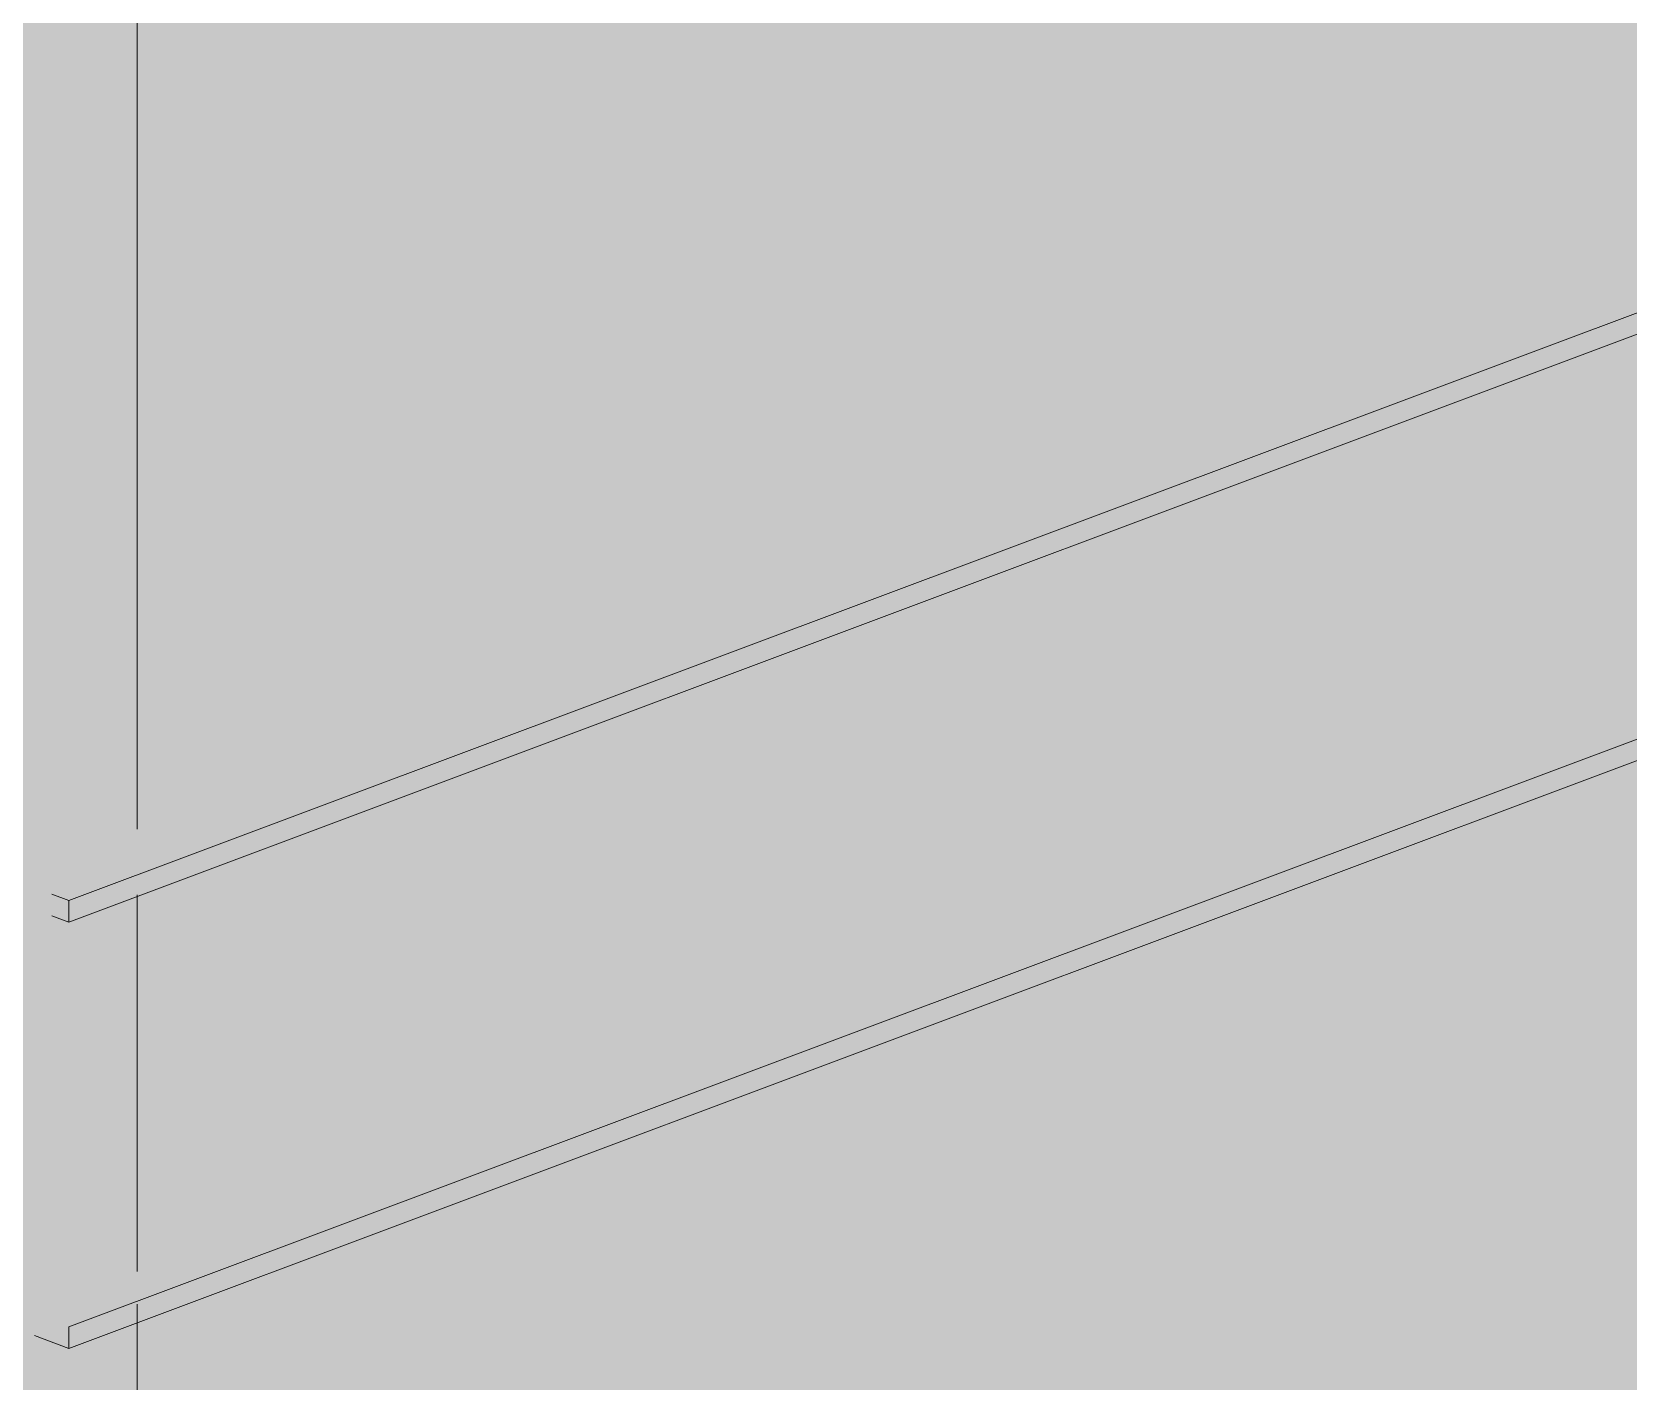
# Paper-space layout '03 3D Building and Roof' of a CAD drawing. Header units: millimetres. Extents: x 5 to 415, y 5 to 292.
# Drawn here: x 95.91 to 102.4, y 52.09 to 57.57 of the extents above; entities that cross this region are included whole.
import ezdxf

# ---------------------------------------------------------------- set-up
doc = ezdxf.new("R2010")
doc.units = ezdxf.units.MM
doc.layers.add('EXISTING', color=7, linetype='Continuous')
doc.layers.add('IMAGES', color=7, linetype='Continuous')

# ---------------------------------------------------------------- blocks, each defined once
blk = doc.blocks.new('SHEET_03')
at = {"layer": 'EXISTING', "color": 250, "lineweight": 9}
for p, q in [((96.0607, 54.0393), (211.6034, 97.3224)), ((96.0607, 53.9519), (211.6034, 97.235)), ((96.0607, 52.3058), (211.6034, 95.5888)), ((96.0607, 52.2184), (211.6034, 95.5014)), ((96.3385, 54.3293), (96.3385, 59.4554)), ((96.0607, 54.0393), (95.9913, 54.0653)), ((96.0607, 53.9519), (96.0607, 54.0393)), ((96.3385, 52.5318), (96.3385, 54.063)), ((95.9913, 53.9779), (96.0607, 53.9519)), ((96.3385, 34.6903), (96.3385, 52.3986)), ((96.0607, 52.2184), (96.0607, 52.3058)), ((95.9219, 52.2704), (96.0607, 52.2184))]:
    blk.add_line(p, q, dxfattribs=at)
at = {"layer": 'IMAGES', "color": 7}
for points in [[(96.5233, 55.2571), (96.6946, 55.2571), (96.5233, 59.2), (96.6946, 59.2)], [(96.1805, 55.0857), (96.5233, 55.0857), (96.1805, 59.0286), (96.5233, 59.0286)], [(95.8378, 54.2286), (96.0092, 54.2286), (95.8378, 58.8571), (96.0092, 58.8571)], [(96.0092, 54.2286), (96.1805, 54.2286), (96.0092, 58.8571), (96.1805, 58.8571)], [(96.6946, 57.4857), (102.521, 57.4857), (96.6946, 57.6571), (102.521, 57.6571)], [(96.6946, 57.3143), (102.1782, 57.3143), (96.6946, 57.4857), (102.1782, 57.4857)], [(102.1782, 57.3143), (102.3496, 57.3143), (102.1782, 57.4857), (102.3496, 57.4857)], [(102.3496, 57.3143), (102.521, 57.3143), (102.3496, 57.4857), (102.521, 57.4857)], [(96.6946, 57.1429), (101.6641, 57.1429), (96.6946, 57.3143), (101.6641, 57.3143)], [(101.6641, 57.1429), (101.8355, 57.1429), (101.6641, 57.3143), (101.8355, 57.3143)], [(101.8355, 57.1429), (102.0069, 57.1429), (101.8355, 57.3143), (102.0069, 57.3143)], [(102.0069, 57.1429), (102.1782, 57.1429), (102.0069, 57.3143), (102.1782, 57.3143)], [(102.1782, 57.1429), (102.3496, 57.1429), (102.1782, 57.3143), (102.3496, 57.3143)], [(102.3496, 57.1429), (102.521, 57.1429), (102.3496, 57.3143), (102.521, 57.3143)], [(96.6946, 56.8), (100.9787, 56.8), (96.6946, 57.1429), (100.9787, 57.1429)], [(100.9787, 56.9714), (101.1501, 56.9714), (100.9787, 57.1429), (101.1501, 57.1429)], [(101.1501, 56.9714), (101.3214, 56.9714), (101.1501, 57.1429), (101.3214, 57.1429)], [(101.3214, 56.9714), (101.6641, 56.9714), (101.3214, 57.1429), (101.6641, 57.1429)], [(101.6641, 56.9714), (101.8355, 56.9714), (101.6641, 57.1429), (101.8355, 57.1429)], [(101.8355, 56.9714), (102.0069, 56.9714), (101.8355, 57.1429), (102.0069, 57.1429)], [(102.0069, 56.9714), (102.1782, 56.9714), (102.0069, 57.1429), (102.1782, 57.1429)], [(102.1782, 56.9714), (102.3496, 56.9714), (102.1782, 57.1429), (102.3496, 57.1429)], [(102.3496, 56.9714), (103.3778, 56.9714), (102.3496, 57.1429), (103.3778, 57.1429)], [(100.9787, 56.6286), (101.1501, 56.6286), (100.9787, 56.9714), (101.1501, 56.9714)], [(101.1501, 56.8), (101.3214, 56.8), (101.1501, 56.9714), (101.3214, 56.9714)], [(101.3214, 56.8), (101.6641, 56.8), (101.3214, 56.9714), (101.6641, 56.9714)], [(101.6641, 56.8), (101.8355, 56.8), (101.6641, 56.9714), (101.8355, 56.9714)], [(101.8355, 56.8), (102.1782, 56.8), (101.8355, 56.9714), (102.1782, 56.9714)], [(102.1782, 56.8), (102.3496, 56.8), (102.1782, 56.9714), (102.3496, 56.9714)], [(102.3496, 56.8), (103.035, 56.8), (102.3496, 56.9714), (103.035, 56.9714)], [(96.6946, 56.6286), (100.2932, 56.6286), (96.6946, 56.8), (100.2932, 56.8)], [(100.2932, 56.6286), (100.8073, 56.6286), (100.2932, 56.8), (100.8073, 56.8)], [(100.8073, 56.6286), (100.9787, 56.6286), (100.8073, 56.8), (100.9787, 56.8)], [(101.1501, 56.6286), (101.3214, 56.6286), (101.1501, 56.8), (101.3214, 56.8)], [(101.3214, 56.6286), (101.4928, 56.6286), (101.3214, 56.8), (101.4928, 56.8)], [(101.4928, 56.6286), (101.6641, 56.6286), (101.4928, 56.8), (101.6641, 56.8)], [(101.6641, 56.6286), (101.8355, 56.6286), (101.6641, 56.8), (101.8355, 56.8)], [(101.8355, 56.6286), (102.3496, 56.6286), (101.8355, 56.8), (102.3496, 56.8)], [(102.3496, 56.6286), (103.035, 56.6286), (102.3496, 56.8), (103.035, 56.8)], [(96.6946, 56.4571), (99.9505, 56.4571), (96.6946, 56.6286), (99.9505, 56.6286)], [(99.9505, 56.4571), (100.1219, 56.4571), (99.9505, 56.6286), (100.1219, 56.6286)], [(100.1219, 56.4571), (100.2932, 56.4571), (100.1219, 56.6286), (100.2932, 56.6286)], [(100.2932, 56.4571), (100.4646, 56.4571), (100.2932, 56.6286), (100.4646, 56.6286)], [(100.4646, 56.4571), (100.636, 56.4571), (100.4646, 56.6286), (100.636, 56.6286)], [(100.636, 56.4571), (100.8073, 56.4571), (100.636, 56.6286), (100.8073, 56.6286)], [(100.8073, 56.4571), (100.9787, 56.4571), (100.8073, 56.6286), (100.9787, 56.6286)], [(100.9787, 56.4571), (101.1501, 56.4571), (100.9787, 56.6286), (101.1501, 56.6286)], [(101.1501, 56.4571), (102.1782, 56.4571), (101.1501, 56.6286), (102.1782, 56.6286)], [(102.1782, 56.4571), (102.3496, 56.4571), (102.1782, 56.6286), (102.3496, 56.6286)], [(102.3496, 56.4571), (102.521, 56.4571), (102.3496, 56.6286), (102.521, 56.6286)], [(96.6946, 56.2857), (99.4364, 56.2857), (96.6946, 56.4571), (99.4364, 56.4571)], [(99.4364, 56.2857), (99.6078, 56.2857), (99.4364, 56.4571), (99.6078, 56.4571)], [(99.6078, 56.2857), (99.7792, 56.2857), (99.6078, 56.4571), (99.7792, 56.4571)], [(99.7792, 56.2857), (99.9505, 56.2857), (99.7792, 56.4571), (99.9505, 56.4571)], [(99.9505, 56.2857), (100.2932, 56.2857), (99.9505, 56.4571), (100.2932, 56.4571)], [(100.2932, 56.2857), (101.6641, 56.2857), (100.2932, 56.4571), (101.6641, 56.4571)], [(101.6641, 56.2857), (101.8355, 56.2857), (101.6641, 56.4571), (101.8355, 56.4571)], [(101.8355, 56.2857), (102.1782, 56.2857), (101.8355, 56.4571), (102.1782, 56.4571)], [(102.1782, 56.2857), (102.3496, 56.2857), (102.1782, 56.4571), (102.3496, 56.4571)], [(102.3496, 56.2857), (102.521, 56.2857), (102.3496, 56.4571), (102.521, 56.4571)], [(96.6946, 56.1143), (98.9223, 56.1143), (96.6946, 56.2857), (98.9223, 56.2857)], [(98.9223, 56.1143), (99.0937, 56.1143), (98.9223, 56.2857), (99.0937, 56.2857)], [(99.0937, 56.1143), (99.2651, 56.1143), (99.0937, 56.2857), (99.2651, 56.2857)], [(99.2651, 56.1143), (99.4364, 56.1143), (99.2651, 56.2857), (99.4364, 56.2857)], [(99.4364, 56.1143), (99.6078, 56.1143), (99.4364, 56.2857), (99.6078, 56.2857)], [(99.6078, 56.1143), (99.7792, 56.1143), (99.6078, 56.2857), (99.7792, 56.2857)], [(99.7792, 56.1143), (99.9505, 56.1143), (99.7792, 56.2857), (99.9505, 56.2857)], [(99.9505, 56.1143), (101.1501, 56.1143), (99.9505, 56.2857), (101.1501, 56.2857)], [(101.1501, 56.1143), (101.3214, 56.1143), (101.1501, 56.2857), (101.3214, 56.2857)], [(101.3214, 56.1143), (101.4928, 56.1143), (101.3214, 56.2857), (101.4928, 56.2857)], [(101.4928, 56.1143), (101.6641, 56.1143), (101.4928, 56.2857), (101.6641, 56.2857)], [(101.6641, 56.1143), (101.8355, 56.1143), (101.6641, 56.2857), (101.8355, 56.2857)], [(101.8355, 55.9429), (102.0069, 55.9429), (101.8355, 56.2857), (102.0069, 56.2857)], [(102.0069, 56.1143), (102.521, 56.1143), (102.0069, 56.2857), (102.521, 56.2857)], [(96.6946, 55.9429), (98.4082, 55.9429), (96.6946, 56.1143), (98.4082, 56.1143)], [(98.4082, 55.9429), (98.5796, 55.9429), (98.4082, 56.1143), (98.5796, 56.1143)], [(98.5796, 55.9429), (98.9223, 55.9429), (98.5796, 56.1143), (98.9223, 56.1143)], [(98.9223, 55.9429), (99.0937, 55.9429), (98.9223, 56.1143), (99.0937, 56.1143)], [(99.0937, 55.9429), (99.2651, 55.9429), (99.0937, 56.1143), (99.2651, 56.1143)], [(99.2651, 55.9429), (99.4364, 55.9429), (99.2651, 56.1143), (99.4364, 56.1143)], [(99.4364, 55.9429), (99.7792, 55.9429), (99.4364, 56.1143), (99.7792, 56.1143)], [(99.7792, 55.9429), (100.636, 55.9429), (99.7792, 56.1143), (100.636, 56.1143)], [(100.636, 55.9429), (100.8073, 55.9429), (100.636, 56.1143), (100.8073, 56.1143)], [(100.8073, 55.9429), (100.9787, 55.9429), (100.8073, 56.1143), (100.9787, 56.1143)], [(100.9787, 55.9429), (101.1501, 55.9429), (100.9787, 56.1143), (101.1501, 56.1143)], [(101.1501, 55.9429), (101.3214, 55.9429), (101.1501, 56.1143), (101.3214, 56.1143)], [(101.3214, 55.9429), (101.6641, 55.9429), (101.3214, 56.1143), (101.6641, 56.1143)], [(101.6641, 55.9429), (101.8355, 55.9429), (101.6641, 56.1143), (101.8355, 56.1143)], [(102.0069, 55.9429), (102.1782, 55.9429), (102.0069, 56.1143), (102.1782, 56.1143)], [(102.1782, 55.9429), (102.3496, 55.9429), (102.1782, 56.1143), (102.3496, 56.1143)], [(102.3496, 55.9429), (102.6923, 55.9429), (102.3496, 56.1143), (102.6923, 56.1143)], [(96.6946, 55.7714), (97.8942, 55.7714), (96.6946, 55.9429), (97.8942, 55.9429)], [(97.8942, 55.7714), (98.0655, 55.7714), (97.8942, 55.9429), (98.0655, 55.9429)], [(98.0655, 55.7714), (98.2369, 55.7714), (98.0655, 55.9429), (98.2369, 55.9429)], [(98.2369, 55.7714), (98.4082, 55.7714), (98.2369, 55.9429), (98.4082, 55.9429)], [(98.4082, 55.7714), (98.5796, 55.7714), (98.4082, 55.9429), (98.5796, 55.9429)], [(98.5796, 55.7714), (98.751, 55.7714), (98.5796, 55.9429), (98.751, 55.9429)], [(98.751, 55.7714), (100.1219, 55.7714), (98.751, 55.9429), (100.1219, 55.9429)], [(100.1219, 55.7714), (100.2932, 55.7714), (100.1219, 55.9429), (100.2932, 55.9429)], [(100.2932, 55.7714), (100.4646, 55.7714), (100.2932, 55.9429), (100.4646, 55.9429)], [(100.4646, 55.7714), (100.636, 55.7714), (100.4646, 55.9429), (100.636, 55.9429)], [(100.636, 55.7714), (100.8073, 55.7714), (100.636, 55.9429), (100.8073, 55.9429)], [(100.8073, 55.7714), (100.9787, 55.7714), (100.8073, 55.9429), (100.9787, 55.9429)], [(100.9787, 55.6), (101.1501, 55.6), (100.9787, 55.9429), (101.1501, 55.9429)], [(101.1501, 55.7714), (101.3214, 55.7714), (101.1501, 55.9429), (101.3214, 55.9429)], [(101.3214, 55.7714), (101.4928, 55.7714), (101.3214, 55.9429), (101.4928, 55.9429)], [(101.4928, 55.7714), (101.6641, 55.7714), (101.4928, 55.9429), (101.6641, 55.9429)], [(101.6641, 55.7714), (101.8355, 55.7714), (101.6641, 55.9429), (101.8355, 55.9429)], [(101.8355, 55.7714), (102.1782, 55.7714), (101.8355, 55.9429), (102.1782, 55.9429)], [(102.1782, 55.7714), (103.7205, 55.7714), (102.1782, 55.9429), (103.7205, 55.9429)], [(96.6946, 55.6), (97.5514, 55.6), (96.6946, 55.7714), (97.5514, 55.7714)], [(97.5514, 55.6), (97.7228, 55.6), (97.5514, 55.7714), (97.7228, 55.7714)], [(97.7228, 55.6), (97.8942, 55.6), (97.7228, 55.7714), (97.8942, 55.7714)], [(97.8942, 55.6), (98.0655, 55.6), (97.8942, 55.7714), (98.0655, 55.7714)], [(98.0655, 55.6), (98.2369, 55.6), (98.0655, 55.7714), (98.2369, 55.7714)], [(98.2369, 55.6), (98.4082, 55.6), (98.2369, 55.7714), (98.4082, 55.7714)], [(98.4082, 55.6), (98.751, 55.6), (98.4082, 55.7714), (98.751, 55.7714)], [(98.751, 55.6), (98.9223, 55.6), (98.751, 55.7714), (98.9223, 55.7714)], [(98.9223, 55.6), (99.7792, 55.6), (98.9223, 55.7714), (99.7792, 55.7714)], [(99.7792, 55.6), (99.9505, 55.6), (99.7792, 55.7714), (99.9505, 55.7714)], [(99.9505, 55.6), (100.1219, 55.6), (99.9505, 55.7714), (100.1219, 55.7714)], [(100.1219, 55.6), (100.2932, 55.6), (100.1219, 55.7714), (100.2932, 55.7714)], [(100.2932, 55.6), (100.4646, 55.6), (100.2932, 55.7714), (100.4646, 55.7714)], [(100.4646, 55.4286), (100.636, 55.4286), (100.4646, 55.7714), (100.636, 55.7714)], [(100.636, 55.6), (100.9787, 55.6), (100.636, 55.7714), (100.9787, 55.7714)], [(101.1501, 55.6), (101.3214, 55.6), (101.1501, 55.7714), (101.3214, 55.7714)], [(101.3214, 55.6), (101.6641, 55.6), (101.3214, 55.7714), (101.6641, 55.7714)], [(101.6641, 55.6), (103.5491, 55.6), (101.6641, 55.7714), (103.5491, 55.7714)], [(96.6946, 55.4286), (97.0373, 55.4286), (96.6946, 55.6), (97.0373, 55.6)], [(97.0373, 55.4286), (97.5514, 55.4286), (97.0373, 55.6), (97.5514, 55.6)], [(97.5514, 55.4286), (97.7228, 55.4286), (97.5514, 55.6), (97.7228, 55.6)], [(97.7228, 55.4286), (97.8942, 55.4286), (97.7228, 55.6), (97.8942, 55.6)], [(97.8942, 55.4286), (98.0655, 55.4286), (97.8942, 55.6), (98.0655, 55.6)], [(98.0655, 55.4286), (98.2369, 55.4286), (98.0655, 55.6), (98.2369, 55.6)], [(98.2369, 55.4286), (98.5796, 55.4286), (98.2369, 55.6), (98.5796, 55.6)], [(98.5796, 55.4286), (99.2651, 55.4286), (98.5796, 55.6), (99.2651, 55.6)], [(99.2651, 55.4286), (99.4364, 55.4286), (99.2651, 55.6), (99.4364, 55.6)], [(99.4364, 55.4286), (99.6078, 55.4286), (99.4364, 55.6), (99.6078, 55.6)], [(99.6078, 55.4286), (99.7792, 55.4286), (99.6078, 55.6), (99.7792, 55.6)], [(99.7792, 55.4286), (99.9505, 55.4286), (99.7792, 55.6), (99.9505, 55.6)], [(99.9505, 55.4286), (100.1219, 55.4286), (99.9505, 55.6), (100.1219, 55.6)], [(100.1219, 55.4286), (100.2932, 55.4286), (100.1219, 55.6), (100.2932, 55.6)], [(100.2932, 55.4286), (100.4646, 55.4286), (100.2932, 55.6), (100.4646, 55.6)], [(100.636, 55.4286), (100.8073, 55.4286), (100.636, 55.6), (100.8073, 55.6)], [(100.8073, 55.4286), (101.3214, 55.4286), (100.8073, 55.6), (101.3214, 55.6)], [(101.3214, 55.4286), (102.8637, 55.4286), (101.3214, 55.6), (102.8637, 55.6)], [(96.6946, 55.2571), (96.866, 55.2571), (96.6946, 55.4286), (96.866, 55.4286)], [(96.866, 55.2571), (97.0373, 55.2571), (96.866, 55.4286), (97.0373, 55.4286)], [(97.0373, 55.2571), (97.2087, 55.2571), (97.0373, 55.4286), (97.2087, 55.4286)], [(97.2087, 55.2571), (97.3801, 55.2571), (97.2087, 55.4286), (97.3801, 55.4286)], [(97.3801, 55.2571), (97.8942, 55.2571), (97.3801, 55.4286), (97.8942, 55.4286)], [(97.8942, 55.2571), (98.0655, 55.2571), (97.8942, 55.4286), (98.0655, 55.4286)], [(98.0655, 55.2571), (98.751, 55.2571), (98.0655, 55.4286), (98.751, 55.4286)], [(98.751, 55.2571), (99.0937, 55.2571), (98.751, 55.4286), (99.0937, 55.4286)], [(99.0937, 55.2571), (99.2651, 55.2571), (99.0937, 55.4286), (99.2651, 55.4286)], [(99.2651, 55.2571), (99.4364, 55.2571), (99.2651, 55.4286), (99.4364, 55.4286)], [(99.4364, 55.2571), (99.6078, 55.2571), (99.4364, 55.4286), (99.6078, 55.4286)], [(99.6078, 55.0857), (99.7792, 55.0857), (99.6078, 55.4286), (99.7792, 55.4286)], [(99.7792, 55.2571), (99.9505, 55.2571), (99.7792, 55.4286), (99.9505, 55.4286)], [(99.9505, 55.2571), (100.1219, 55.2571), (99.9505, 55.4286), (100.1219, 55.4286)], [(100.1219, 55.2571), (100.2932, 55.2571), (100.1219, 55.4286), (100.2932, 55.4286)], [(100.2932, 55.2571), (100.4646, 55.2571), (100.2932, 55.4286), (100.4646, 55.4286)], [(100.4646, 55.2571), (100.636, 55.2571), (100.4646, 55.4286), (100.636, 55.4286)], [(100.636, 55.2571), (100.8073, 55.2571), (100.636, 55.4286), (100.8073, 55.4286)], [(100.8073, 55.2571), (102.6923, 55.2571), (100.8073, 55.4286), (102.6923, 55.4286)], [(96.5233, 55.0857), (96.6946, 55.0857), (96.5233, 55.2571), (96.6946, 55.2571)], [(96.6946, 55.0857), (96.866, 55.0857), (96.6946, 55.2571), (96.866, 55.2571)], [(96.866, 55.0857), (97.0373, 55.0857), (96.866, 55.2571), (97.0373, 55.2571)], [(97.0373, 55.0857), (97.2087, 55.0857), (97.0373, 55.2571), (97.2087, 55.2571)], [(97.2087, 55.0857), (97.3801, 55.0857), (97.2087, 55.2571), (97.3801, 55.2571)], [(97.3801, 55.0857), (98.4082, 55.0857), (97.3801, 55.2571), (98.4082, 55.2571)], [(98.4082, 55.0857), (98.5796, 55.0857), (98.4082, 55.2571), (98.5796, 55.2571)], [(98.5796, 55.0857), (98.751, 55.0857), (98.5796, 55.2571), (98.751, 55.2571)], [(98.751, 55.0857), (98.9223, 55.0857), (98.751, 55.2571), (98.9223, 55.2571)], [(98.9223, 55.0857), (99.0937, 55.0857), (98.9223, 55.2571), (99.0937, 55.2571)], [(99.0937, 54.9143), (99.2651, 54.9143), (99.0937, 55.2571), (99.2651, 55.2571)], [(99.2651, 55.0857), (99.6078, 55.0857), (99.2651, 55.2571), (99.6078, 55.2571)], [(99.7792, 55.0857), (99.9505, 55.0857), (99.7792, 55.2571), (99.9505, 55.2571)], [(99.9505, 55.0857), (100.1219, 55.0857), (99.9505, 55.2571), (100.1219, 55.2571)], [(100.1219, 55.0857), (100.2932, 55.0857), (100.1219, 55.2571), (100.2932, 55.2571)], [(100.2932, 55.0857), (102.0069, 55.0857), (100.2932, 55.2571), (102.0069, 55.2571)], [(102.0069, 55.0857), (102.1782, 55.0857), (102.0069, 55.2571), (102.1782, 55.2571)], [(102.1782, 55.0857), (102.3496, 55.0857), (102.1782, 55.2571), (102.3496, 55.2571)], [(102.3496, 54.9143), (102.521, 54.9143), (102.3496, 55.2571), (102.521, 55.2571)], [(96.1805, 54.2286), (96.3519, 54.2286), (96.1805, 55.0857), (96.3519, 55.0857)], [(96.3519, 54.4), (96.5233, 54.4), (96.3519, 55.0857), (96.5233, 55.0857)], [(96.5233, 54.9143), (96.6946, 54.9143), (96.5233, 55.0857), (96.6946, 55.0857)], [(96.6946, 54.9143), (96.866, 54.9143), (96.6946, 55.0857), (96.866, 55.0857)], [(96.866, 54.9143), (97.2087, 54.9143), (96.866, 55.0857), (97.2087, 55.0857)], [(97.2087, 54.9143), (97.8942, 54.9143), (97.2087, 55.0857), (97.8942, 55.0857)], [(97.8942, 54.9143), (98.4082, 54.9143), (97.8942, 55.0857), (98.4082, 55.0857)], [(98.4082, 54.9143), (98.5796, 54.9143), (98.4082, 55.0857), (98.5796, 55.0857)], [(98.5796, 54.7429), (98.751, 54.7429), (98.5796, 55.0857), (98.751, 55.0857)], [(98.751, 54.9143), (99.0937, 54.9143), (98.751, 55.0857), (99.0937, 55.0857)], [(99.2651, 54.9143), (99.4364, 54.9143), (99.2651, 55.0857), (99.4364, 55.0857)], [(99.4364, 54.9143), (99.9505, 54.9143), (99.4364, 55.0857), (99.9505, 55.0857)], [(99.9505, 54.9143), (101.4928, 54.9143), (99.9505, 55.0857), (101.4928, 55.0857)], [(101.4928, 54.9143), (101.6641, 54.9143), (101.4928, 55.0857), (101.6641, 55.0857)], [(101.6641, 54.9143), (101.8355, 54.9143), (101.6641, 55.0857), (101.8355, 55.0857)], [(101.8355, 54.9143), (102.0069, 54.9143), (101.8355, 55.0857), (102.0069, 55.0857)], [(102.0069, 54.9143), (102.1782, 54.9143), (102.0069, 55.0857), (102.1782, 55.0857)], [(102.1782, 54.9143), (102.3496, 54.9143), (102.1782, 55.0857), (102.3496, 55.0857)], [(96.5233, 54.7429), (96.6946, 54.7429), (96.5233, 54.9143), (96.6946, 54.9143)], [(96.6946, 54.7429), (97.3801, 54.7429), (96.6946, 54.9143), (97.3801, 54.9143)], [(97.3801, 54.7429), (97.7228, 54.7429), (97.3801, 54.9143), (97.7228, 54.9143)], [(97.7228, 54.7429), (97.8942, 54.7429), (97.7228, 54.9143), (97.8942, 54.9143)], [(97.8942, 54.7429), (98.0655, 54.7429), (97.8942, 54.9143), (98.0655, 54.9143)], [(98.0655, 54.7429), (98.2369, 54.7429), (98.0655, 54.9143), (98.2369, 54.9143)], [(98.2369, 54.7429), (98.5796, 54.7429), (98.2369, 54.9143), (98.5796, 54.9143)], [(98.751, 54.7429), (99.0937, 54.7429), (98.751, 54.9143), (99.0937, 54.9143)], [(99.0937, 54.7429), (99.4364, 54.7429), (99.0937, 54.9143), (99.4364, 54.9143)], [(99.4364, 54.7429), (101.1501, 54.7429), (99.4364, 54.9143), (101.1501, 54.9143)], [(101.1501, 54.7429), (101.3214, 54.7429), (101.1501, 54.9143), (101.3214, 54.9143)], [(101.3214, 54.7429), (101.6641, 54.7429), (101.3214, 54.9143), (101.6641, 54.9143)], [(101.6641, 54.7429), (101.8355, 54.7429), (101.6641, 54.9143), (101.8355, 54.9143)], [(101.8355, 54.7429), (102.0069, 54.7429), (101.8355, 54.9143), (102.0069, 54.9143)], [(102.0069, 54.7429), (102.1782, 54.7429), (102.0069, 54.9143), (102.1782, 54.9143)], [(102.1782, 54.7429), (102.3496, 54.7429), (102.1782, 54.9143), (102.3496, 54.9143)], [(102.3496, 54.7429), (102.521, 54.7429), (102.3496, 54.9143), (102.521, 54.9143)], [(96.5233, 54.5714), (96.6946, 54.5714), (96.5233, 54.7429), (96.6946, 54.7429)], [(96.6946, 54.5714), (97.0373, 54.5714), (96.6946, 54.7429), (97.0373, 54.7429)], [(97.0373, 54.5714), (97.3801, 54.5714), (97.0373, 54.7429), (97.3801, 54.7429)], [(97.3801, 54.5714), (97.5514, 54.5714), (97.3801, 54.7429), (97.5514, 54.7429)], [(97.5514, 54.5714), (97.7228, 54.5714), (97.5514, 54.7429), (97.7228, 54.7429)], [(97.7228, 54.4), (97.8942, 54.4), (97.7228, 54.7429), (97.8942, 54.7429)], [(97.8942, 54.5714), (98.2369, 54.5714), (97.8942, 54.7429), (98.2369, 54.7429)], [(98.2369, 54.5714), (98.5796, 54.5714), (98.2369, 54.7429), (98.5796, 54.7429)], [(98.5796, 54.5714), (98.9223, 54.5714), (98.5796, 54.7429), (98.9223, 54.7429)], [(98.9223, 54.5714), (100.636, 54.5714), (98.9223, 54.7429), (100.636, 54.7429)], [(100.636, 54.5714), (100.9787, 54.5714), (100.636, 54.7429), (100.9787, 54.7429)], [(100.9787, 54.4), (101.1501, 54.4), (100.9787, 54.7429), (101.1501, 54.7429)], [(101.1501, 54.5714), (101.3214, 54.5714), (101.1501, 54.7429), (101.3214, 54.7429)], [(101.3214, 54.5714), (101.4928, 54.5714), (101.3214, 54.7429), (101.4928, 54.7429)], [(101.4928, 54.5714), (101.6641, 54.5714), (101.4928, 54.7429), (101.6641, 54.7429)], [(101.6641, 54.5714), (102.0069, 54.5714), (101.6641, 54.7429), (102.0069, 54.7429)], [(102.0069, 54.5714), (102.1782, 54.5714), (102.0069, 54.7429), (102.1782, 54.7429)], [(102.1782, 54.5714), (102.3496, 54.5714), (102.1782, 54.7429), (102.3496, 54.7429)], [(102.3496, 54.4), (102.521, 54.4), (102.3496, 54.7429), (102.521, 54.7429)], [(96.5233, 54.4), (96.6946, 54.4), (96.5233, 54.5714), (96.6946, 54.5714)], [(96.6946, 54.4), (96.866, 54.4), (96.6946, 54.5714), (96.866, 54.5714)], [(96.866, 54.4), (97.0373, 54.4), (96.866, 54.5714), (97.0373, 54.5714)], [(97.0373, 54.4), (97.2087, 54.4), (97.0373, 54.5714), (97.2087, 54.5714)], [(97.2087, 54.4), (97.3801, 54.4), (97.2087, 54.5714), (97.3801, 54.5714)], [(97.3801, 54.4), (97.5514, 54.4), (97.3801, 54.5714), (97.5514, 54.5714)], [(97.5514, 54.4), (97.7228, 54.4), (97.5514, 54.5714), (97.7228, 54.5714)], [(97.8942, 54.4), (98.0655, 54.4), (97.8942, 54.5714), (98.0655, 54.5714)], [(98.0655, 54.4), (98.5796, 54.4), (98.0655, 54.5714), (98.5796, 54.5714)], [(98.5796, 54.4), (100.1219, 54.4), (98.5796, 54.5714), (100.1219, 54.5714)], [(100.1219, 54.4), (100.4646, 54.4), (100.1219, 54.5714), (100.4646, 54.5714)], [(100.4646, 54.4), (100.636, 54.4), (100.4646, 54.5714), (100.636, 54.5714)], [(100.636, 54.4), (100.8073, 54.4), (100.636, 54.5714), (100.8073, 54.5714)], [(100.8073, 54.4), (100.9787, 54.4), (100.8073, 54.5714), (100.9787, 54.5714)], [(101.1501, 54.4), (101.3214, 54.4), (101.1501, 54.5714), (101.3214, 54.5714)], [(101.3214, 54.4), (101.4928, 54.4), (101.3214, 54.5714), (101.4928, 54.5714)], [(101.4928, 54.4), (101.6641, 54.4), (101.4928, 54.5714), (101.6641, 54.5714)], [(101.6641, 54.4), (101.8355, 54.4), (101.6641, 54.5714), (101.8355, 54.5714)], [(101.8355, 54.4), (102.0069, 54.4), (101.8355, 54.5714), (102.0069, 54.5714)], [(102.0069, 54.4), (102.1782, 54.4), (102.0069, 54.5714), (102.1782, 54.5714)], [(102.1782, 54.4), (102.3496, 54.4), (102.1782, 54.5714), (102.3496, 54.5714)], [(96.3519, 54.2286), (96.5233, 54.2286), (96.3519, 54.4), (96.5233, 54.4)], [(96.5233, 54.2286), (96.6946, 54.2286), (96.5233, 54.4), (96.6946, 54.4)], [(96.6946, 54.2286), (96.866, 54.2286), (96.6946, 54.4), (96.866, 54.4)], [(96.866, 54.2286), (97.3801, 54.2286), (96.866, 54.4), (97.3801, 54.4)], [(97.3801, 54.2286), (97.5514, 54.2286), (97.3801, 54.4), (97.5514, 54.4)], [(97.5514, 54.2286), (97.7228, 54.2286), (97.5514, 54.4), (97.7228, 54.4)], [(97.7228, 54.2286), (98.0655, 54.2286), (97.7228, 54.4), (98.0655, 54.4)], [(98.0655, 54.2286), (99.7792, 54.2286), (98.0655, 54.4), (99.7792, 54.4)], [(99.7792, 54.2286), (100.1219, 54.2286), (99.7792, 54.4), (100.1219, 54.4)], [(100.1219, 54.2286), (100.2932, 54.2286), (100.1219, 54.4), (100.2932, 54.4)], [(100.2932, 54.2286), (100.4646, 54.2286), (100.2932, 54.4), (100.4646, 54.4)], [(100.4646, 54.2286), (100.8073, 54.2286), (100.4646, 54.4), (100.8073, 54.4)], [(100.8073, 54.2286), (100.9787, 54.2286), (100.8073, 54.4), (100.9787, 54.4)], [(100.9787, 54.2286), (101.1501, 54.2286), (100.9787, 54.4), (101.1501, 54.4)], [(101.1501, 54.2286), (101.3214, 54.2286), (101.1501, 54.4), (101.3214, 54.4)], [(101.3214, 54.2286), (101.4928, 54.2286), (101.3214, 54.4), (101.4928, 54.4)], [(101.4928, 54.2286), (102.0069, 54.2286), (101.4928, 54.4), (102.0069, 54.4)], [(102.0069, 54.2286), (102.1782, 54.2286), (102.0069, 54.4), (102.1782, 54.4)], [(102.1782, 54.2286), (102.3496, 54.2286), (102.1782, 54.4), (102.3496, 54.4)], [(102.3496, 54.2286), (102.521, 54.2286), (102.3496, 54.4), (102.521, 54.4)], [(95.8378, 54.0571), (96.0092, 54.0571), (95.8378, 54.2286), (96.0092, 54.2286)], [(96.0092, 54.0571), (96.1805, 54.0571), (96.0092, 54.2286), (96.1805, 54.2286)], [(96.1805, 54.0571), (96.3519, 54.0571), (96.1805, 54.2286), (96.3519, 54.2286)], [(96.3519, 54.0571), (96.5233, 54.0571), (96.3519, 54.2286), (96.5233, 54.2286)], [(96.5233, 54.0571), (96.866, 54.0571), (96.5233, 54.2286), (96.866, 54.2286)], [(96.866, 54.0571), (97.0373, 54.0571), (96.866, 54.2286), (97.0373, 54.2286)], [(97.0373, 54.0571), (97.2087, 54.0571), (97.0373, 54.2286), (97.2087, 54.2286)], [(97.2087, 54.0571), (97.7228, 54.0571), (97.2087, 54.2286), (97.7228, 54.2286)], [(97.7228, 54.0571), (99.2651, 54.0571), (97.7228, 54.2286), (99.2651, 54.2286)], [(99.2651, 54.0571), (99.4364, 54.0571), (99.2651, 54.2286), (99.4364, 54.2286)], [(99.4364, 54.0571), (99.7792, 54.0571), (99.4364, 54.2286), (99.7792, 54.2286)], [(99.7792, 54.0571), (100.1219, 54.0571), (99.7792, 54.2286), (100.1219, 54.2286)], [(100.1219, 54.0571), (100.2932, 54.0571), (100.1219, 54.2286), (100.2932, 54.2286)], [(100.2932, 54.0571), (100.636, 54.0571), (100.2932, 54.2286), (100.636, 54.2286)], [(100.636, 54.0571), (100.8073, 54.0571), (100.636, 54.2286), (100.8073, 54.2286)], [(100.8073, 54.0571), (100.9787, 54.0571), (100.8073, 54.2286), (100.9787, 54.2286)], [(100.9787, 54.0571), (101.1501, 54.0571), (100.9787, 54.2286), (101.1501, 54.2286)], [(101.1501, 54.0571), (101.4928, 54.0571), (101.1501, 54.2286), (101.4928, 54.2286)], [(101.4928, 54.0571), (101.6641, 54.0571), (101.4928, 54.2286), (101.6641, 54.2286)], [(101.6641, 54.0571), (101.8355, 54.0571), (101.6641, 54.2286), (101.8355, 54.2286)], [(101.8355, 54.0571), (102.3496, 54.0571), (101.8355, 54.2286), (102.3496, 54.2286)], [(102.3496, 54.0571), (146.7326, 54.0571), (102.3496, 54.2286), (146.7326, 54.2286)], [(95.8378, 53.8857), (96.0092, 53.8857), (95.8378, 54.0571), (96.0092, 54.0571)], [(96.0092, 53.8857), (96.5233, 53.8857), (96.0092, 54.0571), (96.5233, 54.0571)], [(96.5233, 53.8857), (96.866, 53.8857), (96.5233, 54.0571), (96.866, 54.0571)], [(96.866, 53.8857), (97.2087, 53.8857), (96.866, 54.0571), (97.2087, 54.0571)], [(97.2087, 53.8857), (99.2651, 53.8857), (97.2087, 54.0571), (99.2651, 54.0571)], [(99.2651, 53.8857), (99.4364, 53.8857), (99.2651, 54.0571), (99.4364, 54.0571)], [(99.4364, 53.8857), (99.6078, 53.8857), (99.4364, 54.0571), (99.6078, 54.0571)], [(99.6078, 53.7143), (99.7792, 53.7143), (99.6078, 54.0571), (99.7792, 54.0571)], [(99.7792, 53.8857), (99.9505, 53.8857), (99.7792, 54.0571), (99.9505, 54.0571)], [(99.9505, 53.8857), (100.2932, 53.8857), (99.9505, 54.0571), (100.2932, 54.0571)], [(100.2932, 53.8857), (100.4646, 53.8857), (100.2932, 54.0571), (100.4646, 54.0571)], [(100.4646, 53.8857), (100.636, 53.8857), (100.4646, 54.0571), (100.636, 54.0571)], [(100.636, 53.8857), (101.1501, 53.8857), (100.636, 54.0571), (101.1501, 54.0571)], [(101.1501, 53.8857), (101.4928, 53.8857), (101.1501, 54.0571), (101.4928, 54.0571)], [(101.4928, 53.8857), (101.8355, 53.8857), (101.4928, 54.0571), (101.8355, 54.0571)], [(101.8355, 53.8857), (146.0472, 53.8857), (101.8355, 54.0571), (146.0472, 54.0571)], [(95.6664, 53.7143), (96.0092, 53.7143), (95.6664, 53.8857), (96.0092, 53.8857)], [(96.0092, 53.7143), (96.5233, 53.7143), (96.0092, 53.8857), (96.5233, 53.8857)], [(96.5233, 52.8571), (96.6946, 52.8571), (96.5233, 53.8857), (96.6946, 53.8857)], [(96.6946, 53.7143), (98.4082, 53.7143), (96.6946, 53.8857), (98.4082, 53.8857)], [(98.4082, 53.7143), (98.5796, 53.7143), (98.4082, 53.8857), (98.5796, 53.8857)], [(98.5796, 53.5429), (98.751, 53.5429), (98.5796, 53.8857), (98.751, 53.8857)], [(98.751, 53.7143), (98.9223, 53.7143), (98.751, 53.8857), (98.9223, 53.8857)], [(98.9223, 53.7143), (99.0937, 53.7143), (98.9223, 53.8857), (99.0937, 53.8857)], [(99.0937, 53.7143), (99.4364, 53.7143), (99.0937, 53.8857), (99.4364, 53.8857)], [(99.4364, 53.7143), (99.6078, 53.7143), (99.4364, 53.8857), (99.6078, 53.8857)], [(99.7792, 53.7143), (99.9505, 53.7143), (99.7792, 53.8857), (99.9505, 53.8857)], [(99.9505, 53.5429), (100.2932, 53.5429), (99.9505, 53.8857), (100.2932, 53.8857)], [(100.2932, 53.7143), (100.4646, 53.7143), (100.2932, 53.8857), (100.4646, 53.8857)], [(100.4646, 53.7143), (100.636, 53.7143), (100.4646, 53.8857), (100.636, 53.8857)], [(100.636, 53.7143), (100.8073, 53.7143), (100.636, 53.8857), (100.8073, 53.8857)], [(100.8073, 53.7143), (100.9787, 53.7143), (100.8073, 53.8857), (100.9787, 53.8857)], [(100.9787, 53.7143), (101.1501, 53.7143), (100.9787, 53.8857), (101.1501, 53.8857)], [(101.1501, 53.7143), (101.4928, 53.7143), (101.1501, 53.8857), (101.4928, 53.8857)], [(101.4928, 53.7143), (145.8758, 53.7143), (101.4928, 53.8857), (145.8758, 53.8857)], [(95.8378, 52.5143), (96.0092, 52.5143), (95.8378, 53.7143), (96.0092, 53.7143)], [(96.0092, 52.5143), (96.1805, 52.5143), (96.0092, 53.7143), (96.1805, 53.7143)], [(96.1805, 53.0286), (96.5233, 53.0286), (96.1805, 53.7143), (96.5233, 53.7143)], [(96.6946, 53.3714), (97.7228, 53.3714), (96.6946, 53.7143), (97.7228, 53.7143)], [(97.7228, 53.5429), (97.8942, 53.5429), (97.7228, 53.7143), (97.8942, 53.7143)], [(97.8942, 53.5429), (98.0655, 53.5429), (97.8942, 53.7143), (98.0655, 53.7143)], [(98.0655, 53.5429), (98.2369, 53.5429), (98.0655, 53.7143), (98.2369, 53.7143)], [(98.2369, 53.5429), (98.4082, 53.5429), (98.2369, 53.7143), (98.4082, 53.7143)], [(98.4082, 53.5429), (98.5796, 53.5429), (98.4082, 53.7143), (98.5796, 53.7143)], [(98.751, 53.5429), (98.9223, 53.5429), (98.751, 53.7143), (98.9223, 53.7143)], [(98.9223, 53.5429), (99.2651, 53.5429), (98.9223, 53.7143), (99.2651, 53.7143)], [(99.2651, 53.5429), (99.4364, 53.5429), (99.2651, 53.7143), (99.4364, 53.7143)], [(99.4364, 53.5429), (99.6078, 53.5429), (99.4364, 53.7143), (99.6078, 53.7143)], [(99.6078, 53.5429), (99.7792, 53.5429), (99.6078, 53.7143), (99.7792, 53.7143)], [(99.7792, 53.5429), (99.9505, 53.5429), (99.7792, 53.7143), (99.9505, 53.7143)], [(100.2932, 53.5429), (100.4646, 53.5429), (100.2932, 53.7143), (100.4646, 53.7143)], [(100.4646, 53.5429), (100.8073, 53.5429), (100.4646, 53.7143), (100.8073, 53.7143)], [(100.8073, 53.5429), (100.9787, 53.5429), (100.8073, 53.7143), (100.9787, 53.7143)], [(100.9787, 53.5429), (145.1904, 53.5429), (100.9787, 53.7143), (145.1904, 53.7143)], [(97.7228, 53.2), (97.8942, 53.2), (97.7228, 53.5429), (97.8942, 53.5429)], [(97.8942, 53.3714), (98.0655, 53.3714), (97.8942, 53.5429), (98.0655, 53.5429)], [(98.0655, 53.3714), (98.2369, 53.3714), (98.0655, 53.5429), (98.2369, 53.5429)], [(98.2369, 53.3714), (98.4082, 53.3714), (98.2369, 53.5429), (98.4082, 53.5429)], [(98.4082, 53.3714), (98.5796, 53.3714), (98.4082, 53.5429), (98.5796, 53.5429)], [(98.5796, 53.3714), (98.751, 53.3714), (98.5796, 53.5429), (98.751, 53.5429)], [(98.751, 53.3714), (98.9223, 53.3714), (98.751, 53.5429), (98.9223, 53.5429)], [(98.9223, 53.3714), (99.0937, 53.3714), (98.9223, 53.5429), (99.0937, 53.5429)], [(99.0937, 53.3714), (99.2651, 53.3714), (99.0937, 53.5429), (99.2651, 53.5429)], [(99.2651, 53.3714), (99.7792, 53.3714), (99.2651, 53.5429), (99.7792, 53.5429)], [(99.7792, 53.3714), (99.9505, 53.3714), (99.7792, 53.5429), (99.9505, 53.5429)], [(99.9505, 53.3714), (100.1219, 53.3714), (99.9505, 53.5429), (100.1219, 53.5429)], [(100.1219, 53.3714), (100.2932, 53.3714), (100.1219, 53.5429), (100.2932, 53.5429)], [(100.2932, 53.3714), (100.4646, 53.3714), (100.2932, 53.5429), (100.4646, 53.5429)], [(100.4646, 53.3714), (144.8477, 53.3714), (100.4646, 53.5429), (144.8477, 53.5429)], [(96.6946, 53.2), (96.866, 53.2), (96.6946, 53.3714), (96.866, 53.3714)], [(96.866, 53.2), (97.2087, 53.2), (96.866, 53.3714), (97.2087, 53.3714)], [(97.2087, 53.2), (97.3801, 53.2), (97.2087, 53.3714), (97.3801, 53.3714)], [(97.3801, 53.2), (97.5514, 53.2), (97.3801, 53.3714), (97.5514, 53.3714)], [(97.5514, 53.2), (97.7228, 53.2), (97.5514, 53.3714), (97.7228, 53.3714)], [(97.8942, 53.0286), (98.0655, 53.0286), (97.8942, 53.3714), (98.0655, 53.3714)], [(98.0655, 53.2), (98.2369, 53.2), (98.0655, 53.3714), (98.2369, 53.3714)], [(98.2369, 53.2), (98.5796, 53.2), (98.2369, 53.3714), (98.5796, 53.3714)], [(98.5796, 53.2), (98.751, 53.2), (98.5796, 53.3714), (98.751, 53.3714)], [(98.751, 53.0286), (98.9223, 53.0286), (98.751, 53.3714), (98.9223, 53.3714)], [(98.9223, 53.2), (99.2651, 53.2), (98.9223, 53.3714), (99.2651, 53.3714)], [(99.2651, 53.2), (99.4364, 53.2), (99.2651, 53.3714), (99.4364, 53.3714)], [(99.4364, 53.2), (99.6078, 53.2), (99.4364, 53.3714), (99.6078, 53.3714)], [(99.6078, 53.2), (99.9505, 53.2), (99.6078, 53.3714), (99.9505, 53.3714)], [(99.9505, 53.2), (100.1219, 53.2), (99.9505, 53.3714), (100.1219, 53.3714)], [(100.1219, 53.2), (144.3336, 53.2), (100.1219, 53.3714), (144.3336, 53.3714)], [(96.6946, 53.0286), (96.866, 53.0286), (96.6946, 53.2), (96.866, 53.2)], [(96.866, 53.0286), (97.0373, 53.0286), (96.866, 53.2), (97.0373, 53.2)], [(97.0373, 53.0286), (97.2087, 53.0286), (97.0373, 53.2), (97.2087, 53.2)], [(97.2087, 53.0286), (97.5514, 53.0286), (97.2087, 53.2), (97.5514, 53.2)], [(97.5514, 53.0286), (97.7228, 53.0286), (97.5514, 53.2), (97.7228, 53.2)], [(97.7228, 53.0286), (97.8942, 53.0286), (97.7228, 53.2), (97.8942, 53.2)], [(98.0655, 53.0286), (98.2369, 53.0286), (98.0655, 53.2), (98.2369, 53.2)], [(98.2369, 52.8571), (98.4082, 52.8571), (98.2369, 53.2), (98.4082, 53.2)], [(98.4082, 53.0286), (98.751, 53.0286), (98.4082, 53.2), (98.751, 53.2)], [(98.9223, 53.0286), (99.0937, 53.0286), (98.9223, 53.2), (99.0937, 53.2)], [(99.0937, 53.0286), (99.2651, 53.0286), (99.0937, 53.2), (99.2651, 53.2)], [(99.2651, 53.0286), (99.4364, 53.0286), (99.2651, 53.2), (99.4364, 53.2)], [(99.4364, 53.0286), (99.6078, 53.0286), (99.4364, 53.2), (99.6078, 53.2)], [(99.6078, 53.0286), (143.8195, 53.0286), (99.6078, 53.2), (143.8195, 53.2)], [(96.1805, 52.5143), (96.3519, 52.5143), (96.1805, 53.0286), (96.3519, 53.0286)], [(96.3519, 52.6857), (96.5233, 52.6857), (96.3519, 53.0286), (96.5233, 53.0286)], [(96.6946, 52.8571), (96.866, 52.8571), (96.6946, 53.0286), (96.866, 53.0286)], [(96.866, 52.8571), (97.0373, 52.8571), (96.866, 53.0286), (97.0373, 53.0286)], [(97.0373, 52.8571), (97.2087, 52.8571), (97.0373, 53.0286), (97.2087, 53.0286)], [(97.2087, 52.8571), (97.3801, 52.8571), (97.2087, 53.0286), (97.3801, 53.0286)], [(97.3801, 52.8571), (97.5514, 52.8571), (97.3801, 53.0286), (97.5514, 53.0286)], [(97.5514, 52.8571), (97.7228, 52.8571), (97.5514, 53.0286), (97.7228, 53.0286)], [(97.7228, 52.8571), (98.0655, 52.8571), (97.7228, 53.0286), (98.0655, 53.0286)], [(98.0655, 52.8571), (98.2369, 52.8571), (98.0655, 53.0286), (98.2369, 53.0286)], [(98.4082, 52.8571), (98.5796, 52.8571), (98.4082, 53.0286), (98.5796, 53.0286)], [(98.5796, 52.8571), (98.751, 52.8571), (98.5796, 53.0286), (98.751, 53.0286)], [(98.751, 52.8571), (98.9223, 52.8571), (98.751, 53.0286), (98.9223, 53.0286)], [(98.9223, 52.8571), (99.2651, 52.8571), (98.9223, 53.0286), (99.2651, 53.0286)], [(99.2651, 52.8571), (143.4767, 52.8571), (99.2651, 53.0286), (143.4767, 53.0286)], [(96.5233, 52.6857), (96.866, 52.6857), (96.5233, 52.8571), (96.866, 52.8571)], [(96.866, 52.6857), (97.0373, 52.6857), (96.866, 52.8571), (97.0373, 52.8571)], [(97.0373, 52.6857), (97.2087, 52.6857), (97.0373, 52.8571), (97.2087, 52.8571)], [(97.2087, 52.6857), (97.3801, 52.6857), (97.2087, 52.8571), (97.3801, 52.8571)], [(97.3801, 52.6857), (97.5514, 52.6857), (97.3801, 52.8571), (97.5514, 52.8571)], [(97.5514, 52.6857), (97.7228, 52.6857), (97.5514, 52.8571), (97.7228, 52.8571)], [(97.7228, 52.6857), (97.8942, 52.6857), (97.7228, 52.8571), (97.8942, 52.8571)], [(97.8942, 52.6857), (98.0655, 52.6857), (97.8942, 52.8571), (98.0655, 52.8571)], [(98.0655, 52.6857), (98.5796, 52.6857), (98.0655, 52.8571), (98.5796, 52.8571)], [(98.5796, 52.6857), (98.751, 52.6857), (98.5796, 52.8571), (98.751, 52.8571)], [(98.751, 52.6857), (142.9627, 52.6857), (98.751, 52.8571), (142.9627, 52.8571)], [(96.3519, 52.5143), (96.5233, 52.5143), (96.3519, 52.6857), (96.5233, 52.6857)], [(96.5233, 52.5143), (96.6946, 52.5143), (96.5233, 52.6857), (96.6946, 52.6857)], [(96.6946, 52.5143), (96.866, 52.5143), (96.6946, 52.6857), (96.866, 52.6857)], [(96.866, 52.3429), (97.0373, 52.3429), (96.866, 52.6857), (97.0373, 52.6857)], [(97.0373, 52.5143), (97.2087, 52.5143), (97.0373, 52.6857), (97.2087, 52.6857)], [(97.2087, 52.5143), (97.3801, 52.5143), (97.2087, 52.6857), (97.3801, 52.6857)], [(97.3801, 52.5143), (97.5514, 52.5143), (97.3801, 52.6857), (97.5514, 52.6857)], [(97.5514, 52.5143), (97.7228, 52.5143), (97.5514, 52.6857), (97.7228, 52.6857)], [(97.7228, 52.5143), (97.8942, 52.5143), (97.7228, 52.6857), (97.8942, 52.6857)], [(97.8942, 52.5143), (98.0655, 52.5143), (97.8942, 52.6857), (98.0655, 52.6857)], [(98.0655, 52.5143), (142.4486, 52.5143), (98.0655, 52.6857), (142.4486, 52.6857)], [(95.8378, 52.3429), (96.0092, 52.3429), (95.8378, 52.5143), (96.0092, 52.5143)], [(96.0092, 52.3429), (96.1805, 52.3429), (96.0092, 52.5143), (96.1805, 52.5143)], [(96.1805, 52.3429), (96.3519, 52.3429), (96.1805, 52.5143), (96.3519, 52.5143)], [(96.3519, 52.3429), (96.5233, 52.3429), (96.3519, 52.5143), (96.5233, 52.5143)], [(96.5233, 52.3429), (96.866, 52.3429), (96.5233, 52.5143), (96.866, 52.5143)], [(97.0373, 52.3429), (97.2087, 52.3429), (97.0373, 52.5143), (97.2087, 52.5143)], [(97.2087, 52.3429), (97.3801, 52.3429), (97.2087, 52.5143), (97.3801, 52.5143)], [(97.3801, 52.3429), (97.5514, 52.3429), (97.3801, 52.5143), (97.5514, 52.5143)], [(97.5514, 52.3429), (97.8942, 52.3429), (97.5514, 52.5143), (97.8942, 52.5143)], [(97.8942, 52.3429), (142.1058, 52.3429), (97.8942, 52.5143), (142.1058, 52.5143)], [(95.8378, 52.1714), (96.0092, 52.1714), (95.8378, 52.3429), (96.0092, 52.3429)], [(96.0092, 52.1714), (96.1805, 52.1714), (96.0092, 52.3429), (96.1805, 52.3429)], [(96.1805, 52.1714), (96.5233, 52.1714), (96.1805, 52.3429), (96.5233, 52.3429)], [(96.5233, 52.1714), (96.6946, 52.1714), (96.5233, 52.3429), (96.6946, 52.3429)], [(96.6946, 52.1714), (96.866, 52.1714), (96.6946, 52.3429), (96.866, 52.3429)], [(96.866, 52.1714), (97.0373, 52.1714), (96.866, 52.3429), (97.0373, 52.3429)], [(97.0373, 52.1714), (97.2087, 52.1714), (97.0373, 52.3429), (97.2087, 52.3429)], [(97.2087, 52.1714), (97.3801, 52.1714), (97.2087, 52.3429), (97.3801, 52.3429)], [(97.3801, 52.1714), (141.5918, 52.1714), (97.3801, 52.3429), (141.5918, 52.3429)], [(95.6664, 52), (96.1805, 52), (95.6664, 52.1714), (96.1805, 52.1714)], [(96.1805, 52), (96.3519, 52), (96.1805, 52.1714), (96.3519, 52.1714)], [(96.3519, 52), (96.5233, 52), (96.3519, 52.1714), (96.5233, 52.1714)], [(96.5233, 35.0286), (96.6946, 35.0286), (96.5233, 52.1714), (96.6946, 52.1714)], [(96.6946, 52), (141.249, 52), (96.6946, 52.1714), (141.249, 52.1714)]]:
    blk.add_solid(points, dxfattribs=at)

psp = doc.layouts.new('03 3D Building and Roof')

# ---------------------------------------------------------------- block references
psp.add_blockref('SHEET_03', (0, 0))

doc.saveas('drawing.dxf')
